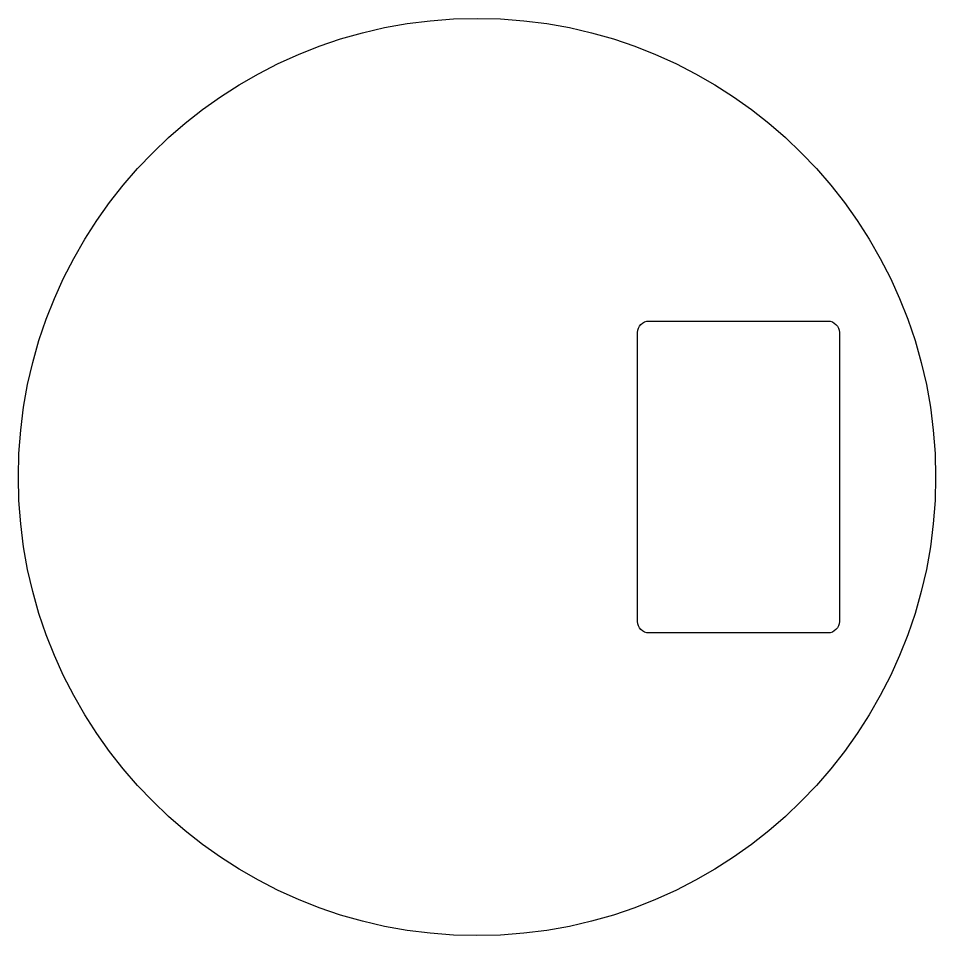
# Model space of a CAD drawing. Header units: inches. Extents: x -5 to 5, y -5 to 5.
import ezdxf

# ---------------------------------------------------------------- set-up
doc = ezdxf.new("R2010")
doc.units = ezdxf.units.IN
doc.header["$MEASUREMENT"] = 0

msp = doc.modelspace()

# ---------------------------------------------------------------- linework, layer by layer
msp.add_lwpolyline([(3.95, 1.575), (3.95, -1.575, -0.41421), (3.825, -1.7), (1.875, -1.7, -0.41421), (1.75, -1.575), (1.75, 1.575, -0.41421), (1.875, 1.7), (3.825, 1.7, -0.41421)], format="xyb", close=True)
msp.add_circle((0, 0), 5)

doc.saveas('drawing.dxf')
